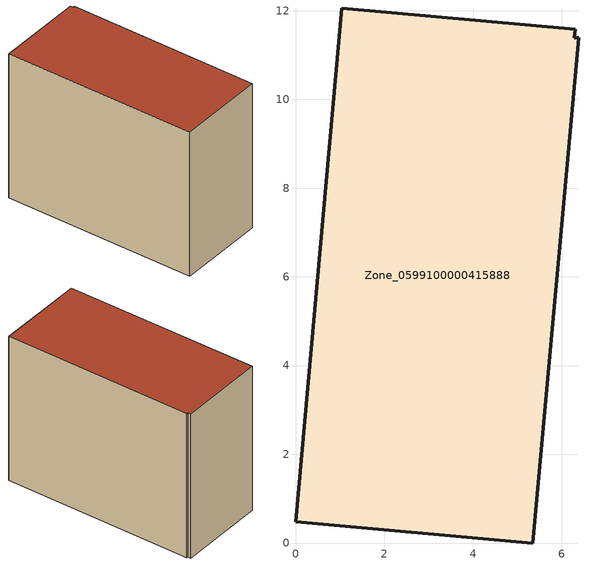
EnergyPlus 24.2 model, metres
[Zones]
Zone_0599100000415888
 floor ground (C_G): 0,0.48 1.04,12.06 6.31,11.59 6.28,11.39 6.38,11.39 5.34,0 z0
 wall outside (C_F): 1.04,12.06 0,0.48 5.34,0 6.38,11.39 6.28,11.39 6.31,11.59 1.04,12.06 z0:9.1
 roof outside (C_R): 0,0.48 5.34,0 6.38,11.39 6.28,11.39 6.31,11.59 1.04,12.06 z9.1
[BUILDING]
Pand.0599100000415888: North Axis=0; Terrain=City; Loads Convergence Tolerance Value=0.04; Temperature Convergence Tolerance Value=0.4; Solar Distribution=FullExterior; Maximum Number of Warmup Days=25; Minimum Number of Warmup Days=1
[Site:Location]
Rotterdam.The.Hague.AP_ZH_NLD Design_Conditions: Latitude=51.96; Longitude=4.45; Time Zone=1; Elevation=-4.5
[SITE:GROUNDTEMPERATURE:BUILDINGSURFACE]
18, 18, 18, 18, 18, 18, 18, 18, 18, 18, 18, 18
[MATERIAL] Thermal Absorptance=0.9; Solar Absorptance=0.7; Visible Absorptance=0.7
Name | Roughness | Thickness | Conductivity | Density | Specific Heat
G.TI.1992-2005 | MediumSmooth | 0.15 | 0.06 | 540 | 1210
F.TI.1992-2005 | Rough | 0.3 | 0.12 | 1920 | 840
R.TI.1992-2005 | MediumRough | 0.2 | 0.08 | 1500 | 1000
[CONSTRUCTION]
C_G: G.TI.1992-2005
C_F: F.TI.1992-2005
C_R: R.TI.1992-2005
[ZONE]
Zone_0599100000415888: Type=1; Multiplier=1; Ceiling Height=Autocalculate; Volume=Autocalculate; Floor Area=autocalculate; Part of Total Floor Area=Yes
[ZONEINFILTRATION:DESIGNFLOWRATE]
Infil_Zone_0599100000415888: Zone or ZoneList or Space or SpaceList=Zone_0599100000415888; Schedule=AlwaysOn; Design Flow Rate Calculation Method=Flow/Area; Flow Rate per Floor Area=0.0015; Constant Term Coefficient=1; Temperature Term Coefficient=0; Velocity Term Coefficient=0; Velocity Squared Term Coefficient=0
[HVACTEMPLATE:ZONE:IDEALLOADSAIRSYSTEM]
Zone_0599100000415888: Maximum Heating Supply Air Temperature=50; Minimum Cooling Supply Air Temperature=13; Maximum Heating Supply Air Humidity Ratio=0.0156; Minimum Cooling Supply Air Humidity Ratio=0.0077; Heating Limit=NoLimit; Cooling Limit=NoLimit; Dehumidification Control Type=ConstantSensibleHeatRatio; Cooling Sensible Heat Ratio=0.7; Dehumidification Setpoint=60; Humidification Control Type=None; Humidification Setpoint=30; Outdoor Air Method=None; Outdoor Air Flow Rate per Person=0.00944; Outdoor Air Flow Rate per Zone Floor Area=0; Outdoor Air Flow Rate per Zone=0; Demand Controlled Ventilation Type=None; Outdoor Air Economizer Type=NoEconomizer; Heat Recovery Type=None; Sensible Heat Recovery Effectiveness=0.7; Latent Heat Recovery Effectiveness=0.65
[ZONECONTROL:THERMOSTAT]
ThermostatControl_Zone_0599100000415888: Zone or ZoneList=Zone_0599100000415888; Control Type Schedule=DualSetpointControlType; Control 1=Thermostat_Zone_0599100000415888; Temperature Difference Between Cutout And Setpoint=0
[THERMOSTATSETPOINT:DUALSETPOINT]
Thermostat_Zone_0599100000415888: Heating Setpoint Temperature Schedule=HeatingSetpoint_Zone_0599100000415888; Cooling Setpoint Temperature Schedule=CoolingSetpoint_Zone_0599100000415888
[SCHEDULE:COMPACT]
HeatingSetpoint_Zone_0599100000415888: Through: 12/31, For: AllDays, Until: 24:00, 21
CoolingSetpoint_Zone_0599100000415888: Through: 12/31, For: AllDays, Until: 24:00, 24
DualSetpointControlType: Through: 12/31, For: AllDays, Until: 24:00, 4
AlwaysOn: Through: 12/31, For: AllDays, Until: 24:00, 1
